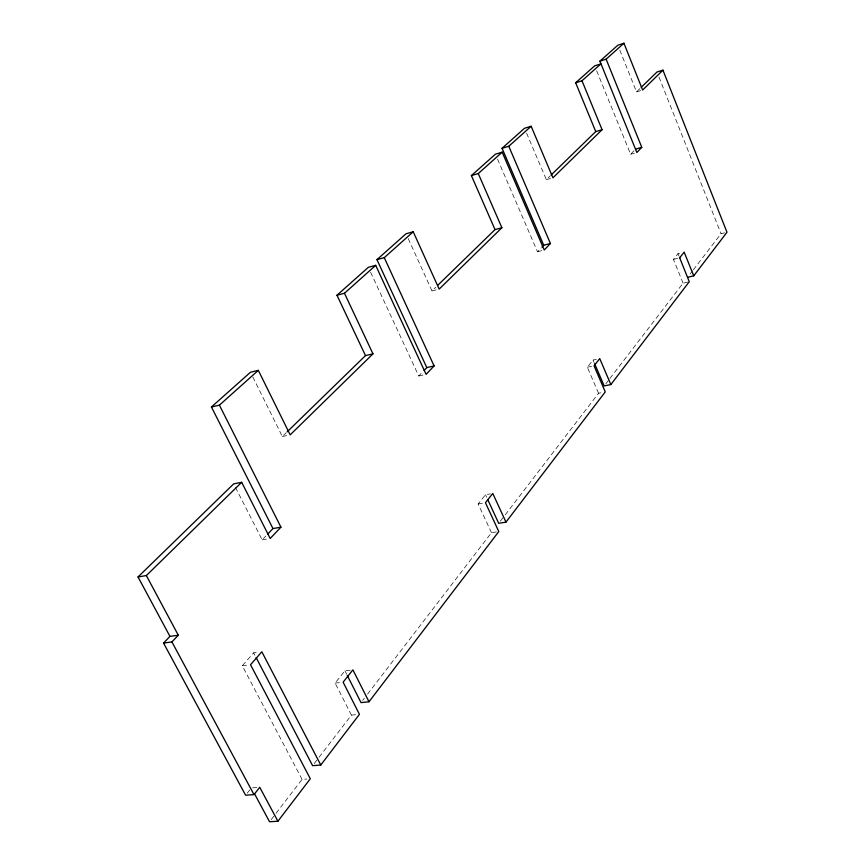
<?xml version="1.0" encoding="UTF-8"?>
<svg xmlns="http://www.w3.org/2000/svg" width="865" height="865" viewBox="0 0 865 865"><rect width="100%" height="100%" fill="white"/><g stroke="black" fill="none" stroke-linecap="round" stroke-linejoin="round"><path stroke-width="0.65" stroke-dasharray="4.33 3.24" d="M271.167 819.631L275.232 814.333M276.054 813.273L302.069 779.387L306.772 779.03M314.211 763.579L318.255 758.302M319.066 757.253L351.417 715.117L358.099 714.458M362.673 700.466L364.306 698.336M367.593 694.065L491.471 532.732L496.348 531.943M500.327 521.184L504.425 515.854M505.246 514.794L598.558 393.261L600.786 392.807M605.824 383.79L609.111 379.508M609.933 378.438L683.091 283.169L688.032 282.012M690.043 274.108L692.497 270.929M693.308 269.858L721.053 233.723L724.611 232.836M247.249 793.129L249.726 790.015M351.417 715.117L335.112 683.091L344.93 670.797L350.249 670.17M491.471 532.732L478.129 503.971L485.503 494.737L490.358 493.893M598.558 393.261L587.324 367.225L593.055 360.045L596.396 359.321M683.091 283.169L673.413 259.403L678.009 253.65L681.696 252.742M302.069 779.387L242.297 665.747L253.65 652.837L258.332 652.232M235.485 487.46L262.171 539.868L265.771 536.095M370.609 272.205L418.757 376.005L422.336 372.264M497.548 159.138L537.5 251.737L541.058 248.028M596.688 70.833L630.639 154.273L633.937 150.824M252.85 376.989L282.347 436.522L286.207 432.76M408.248 238.632L431.992 290.921L435.809 287.202M526.612 133.167L546.334 179.661L550.14 175.963M619.805 50.138L636.554 91.885L640.262 88.273M636.554 91.885L641.43 90.392M630.639 154.273L634.359 153.213M546.334 179.661L551.838 178.103M537.5 251.737L543.112 250.288M431.992 290.921L436.782 289.699M673.413 259.403L678.365 258.192M418.757 376.005L423.655 374.902M587.324 367.225L592.914 366.025M282.347 436.522L288.867 435.138M262.171 539.868L267.901 538.873M478.129 503.971L484.227 502.922M242.297 665.747L248.179 665.023M335.112 683.091L341.794 682.334M252.58 787.853L257.359 787.496M253.65 652.837L254.894 655.216M344.93 670.797L346.714 674.322M485.503 494.737L486.595 497.126M593.055 360.045L594.114 362.511M678.009 253.65L679.014 256.137M658.957 77.028L721.053 233.723"/><path stroke-width="1.3" d="M254.515 793.778L269.545 821.75L277.914 821.242L310.308 778.76L250.526 664.731L261.836 651.788L320.785 765.017L312.6 765.676L256.137 657.595M320.785 765.017L359.44 714.317L343.124 682.182L352.898 669.856L368.998 701.774L361.029 702.607L347.308 675.5M368.998 701.774L498.791 531.543L485.449 502.706L492.78 493.461L505.971 522.125L498.694 523.314L487.698 499.505M505.971 522.125L605.262 391.899L594.028 365.787L599.737 358.597L610.852 384.557L604.181 385.931L594.644 363.743M610.852 384.557L689.264 281.72L679.522 257.381M687.599 277.297L693.741 275.838L726.978 232.253L662.947 70.162L656.978 72.011L641.192 87.365M169.951 636.38L138.022 576.955L146.358 575.56L178.298 635.213L169.951 636.38L163.55 643.073L245.595 795.205L253.986 794.6L259.749 787.323L277.914 821.242M679.598 257.889L684.161 252.137L693.741 275.838M163.55 643.073L171.919 641.916L178.298 635.213M551.091 175.044L595.747 131.577L575.658 82.759L594.655 65.859L600.894 63.869L582.004 80.769L602.083 129.707L552.94 177.79L531.153 126.258L508.782 146.272L550.421 243.487L544.236 249.996L502.176 152.175L478.269 173.562L501.884 227.733L439.171 289.094L413.221 231.766L384.276 257.662L434.1 365.938L426.099 374.35L375.691 265.339L344.475 293.267L372.977 353.85L290.175 434.868L258.321 370.35L219.407 405.155L280.941 527.163L270.194 538.473L241.681 482.302L233.669 483.881L138.022 576.955M623.935 43.25L606.127 59.177L641.776 147.32L636.845 152.51L599.921 61.166L617.826 45.229L623.935 43.25L642.641 90.025L662.947 70.162M267.566 534.213L272.962 528.569L280.941 527.163M424.12 370.393L426.802 367.593L434.1 365.938M541.944 247.098L543.717 245.238L550.421 243.487M146.358 575.56L241.681 482.302M287.18 431.819L365.495 355.612L372.977 353.85M437.722 285.342L495.018 229.593L501.884 227.733M272.962 528.569L211.438 406.993L250.493 372.231L258.321 370.35M365.495 355.612L336.982 295.235L368.339 267.317L375.691 265.339M426.802 367.593L376.956 259.651L406.031 233.766L413.221 231.766M495.018 229.593L471.393 175.584L495.418 154.197L502.176 152.175M543.717 245.238L502.057 148.293L524.536 128.269L531.153 126.258M599.921 61.166L606.127 59.177M575.658 82.759L582.004 80.769M502.057 148.293L508.782 146.272M595.747 131.577L602.083 129.707M471.393 175.584L478.269 173.562M635.591 149.094L641.776 147.32M376.956 259.651L384.276 257.662M336.982 295.235L344.475 293.267M211.438 406.993L219.407 405.155M171.919 641.916L253.986 794.6"/></g></svg>
